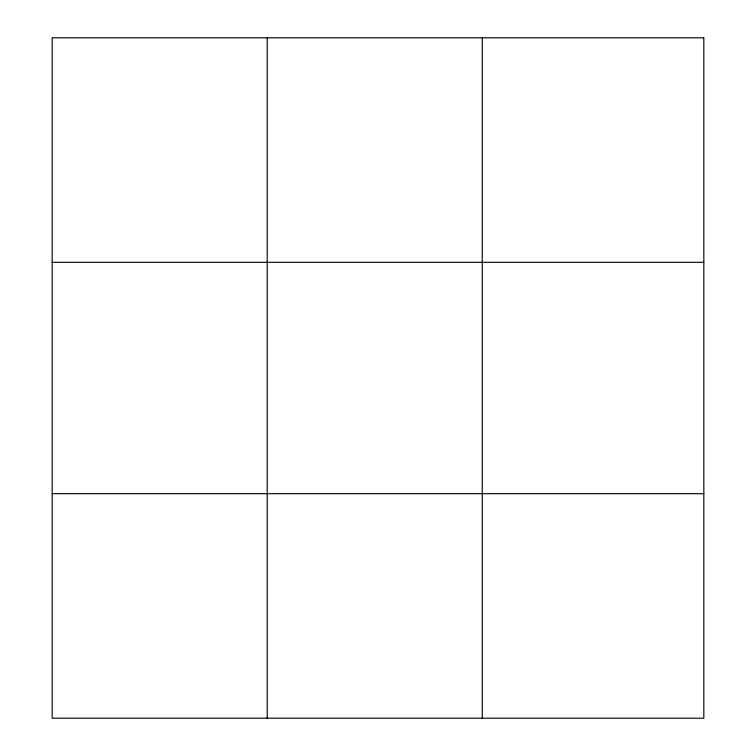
<?xml version="1.0" encoding="UTF-8"?>
<svg xmlns="http://www.w3.org/2000/svg" width="756" height="756" viewBox="0 0 756 756"><rect width="100%" height="100%" fill="white"/><g stroke="black" fill="none" stroke-linecap="round" stroke-linejoin="round"><path stroke-width="1.13" d="M267.218 718.2L267.218 37.8M482.262 718.2L482.262 37.8M52.173 262.332L703.827 262.332M52.173 493.668L703.827 493.668M703.827 37.8L703.827 718.2L52.173 718.2L52.173 37.8L703.827 37.8"/></g></svg>
